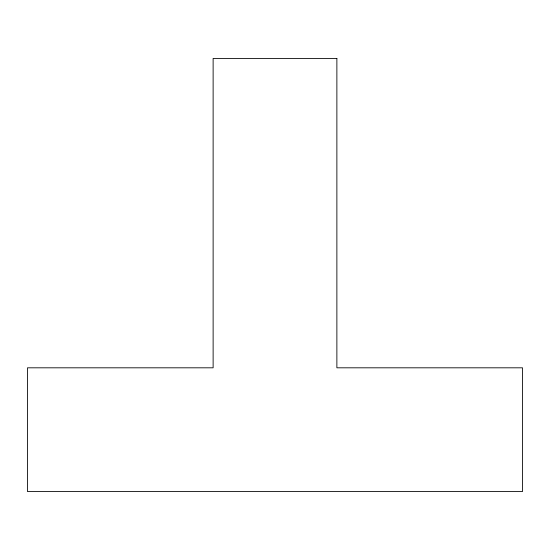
<?xml version="1.0" encoding="UTF-8"?>
<svg xmlns="http://www.w3.org/2000/svg" width="550" height="550" viewBox="0 0 550 550"><rect width="100%" height="100%" fill="white"/><g stroke="black" fill="none" stroke-linecap="round" stroke-linejoin="round"><path stroke-width="0.82" d="M336.875 58.438L213.125 58.438L213.125 367.812L27.5 367.812L27.5 491.562L522.5 491.562L522.5 367.812L336.875 367.812L336.875 58.438"/></g></svg>
